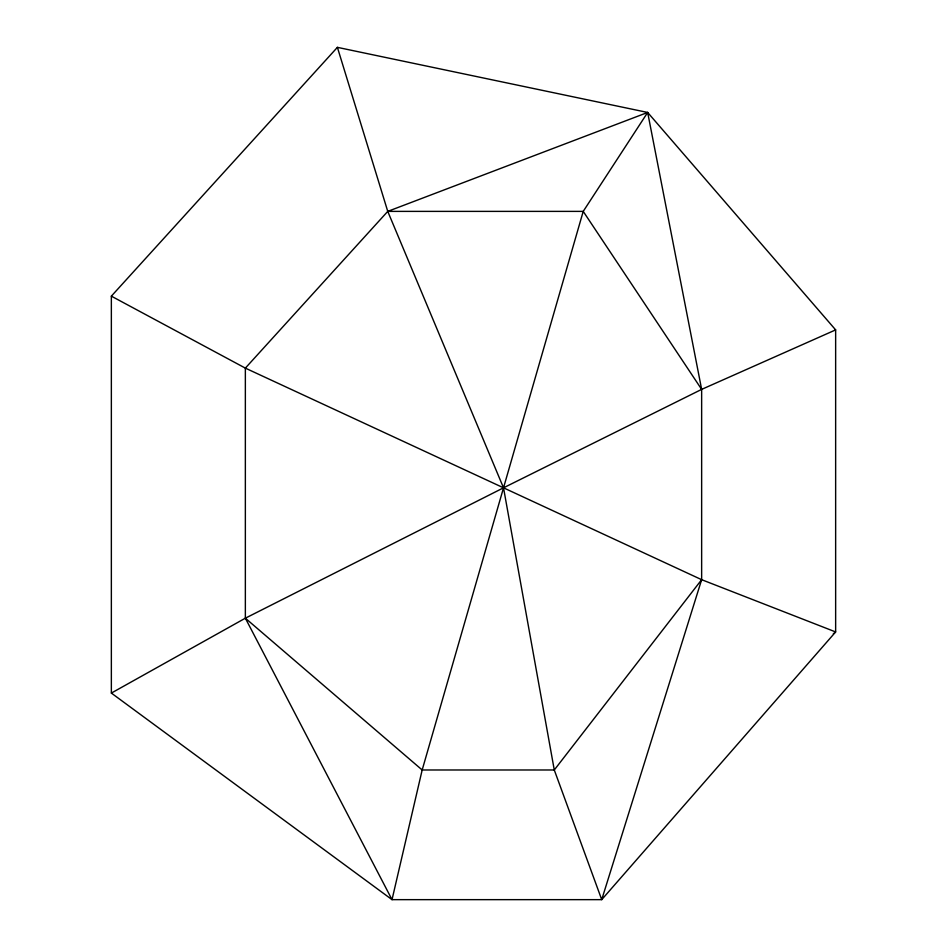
<?xml version="1.0" encoding="UTF-8"?>
<svg xmlns="http://www.w3.org/2000/svg" width="947" height="947" viewBox="0 0 947 947"><rect width="100%" height="100%" fill="white"/><g stroke="black" fill="none" stroke-linecap="round" stroke-linejoin="round"><path stroke-width="1.42" d="M647.665 112.456L583.222 211.382L422.173 769.982L392.022 899.65L245.356 618.19L245.356 368.123L387.749 211.382L647.665 112.456L701.644 389.383L701.644 579.682L601.724 899.65L392.022 899.65L111.355 693.074L111.355 296.151L337.392 47.35L647.665 112.456L835.645 329.887L835.645 631.945L601.724 899.65L554.279 769.982L503.52 487.823L387.749 211.382L337.392 47.35M833.313 633.768L835.645 631.945L701.644 579.682L554.279 769.982L422.173 769.982L245.356 618.19L111.355 693.074M245.356 618.19L503.52 487.823L701.644 389.383L835.645 329.887M387.749 211.382L583.222 211.382L701.644 389.383M701.644 579.682L245.356 368.123L111.355 296.151"/></g></svg>
